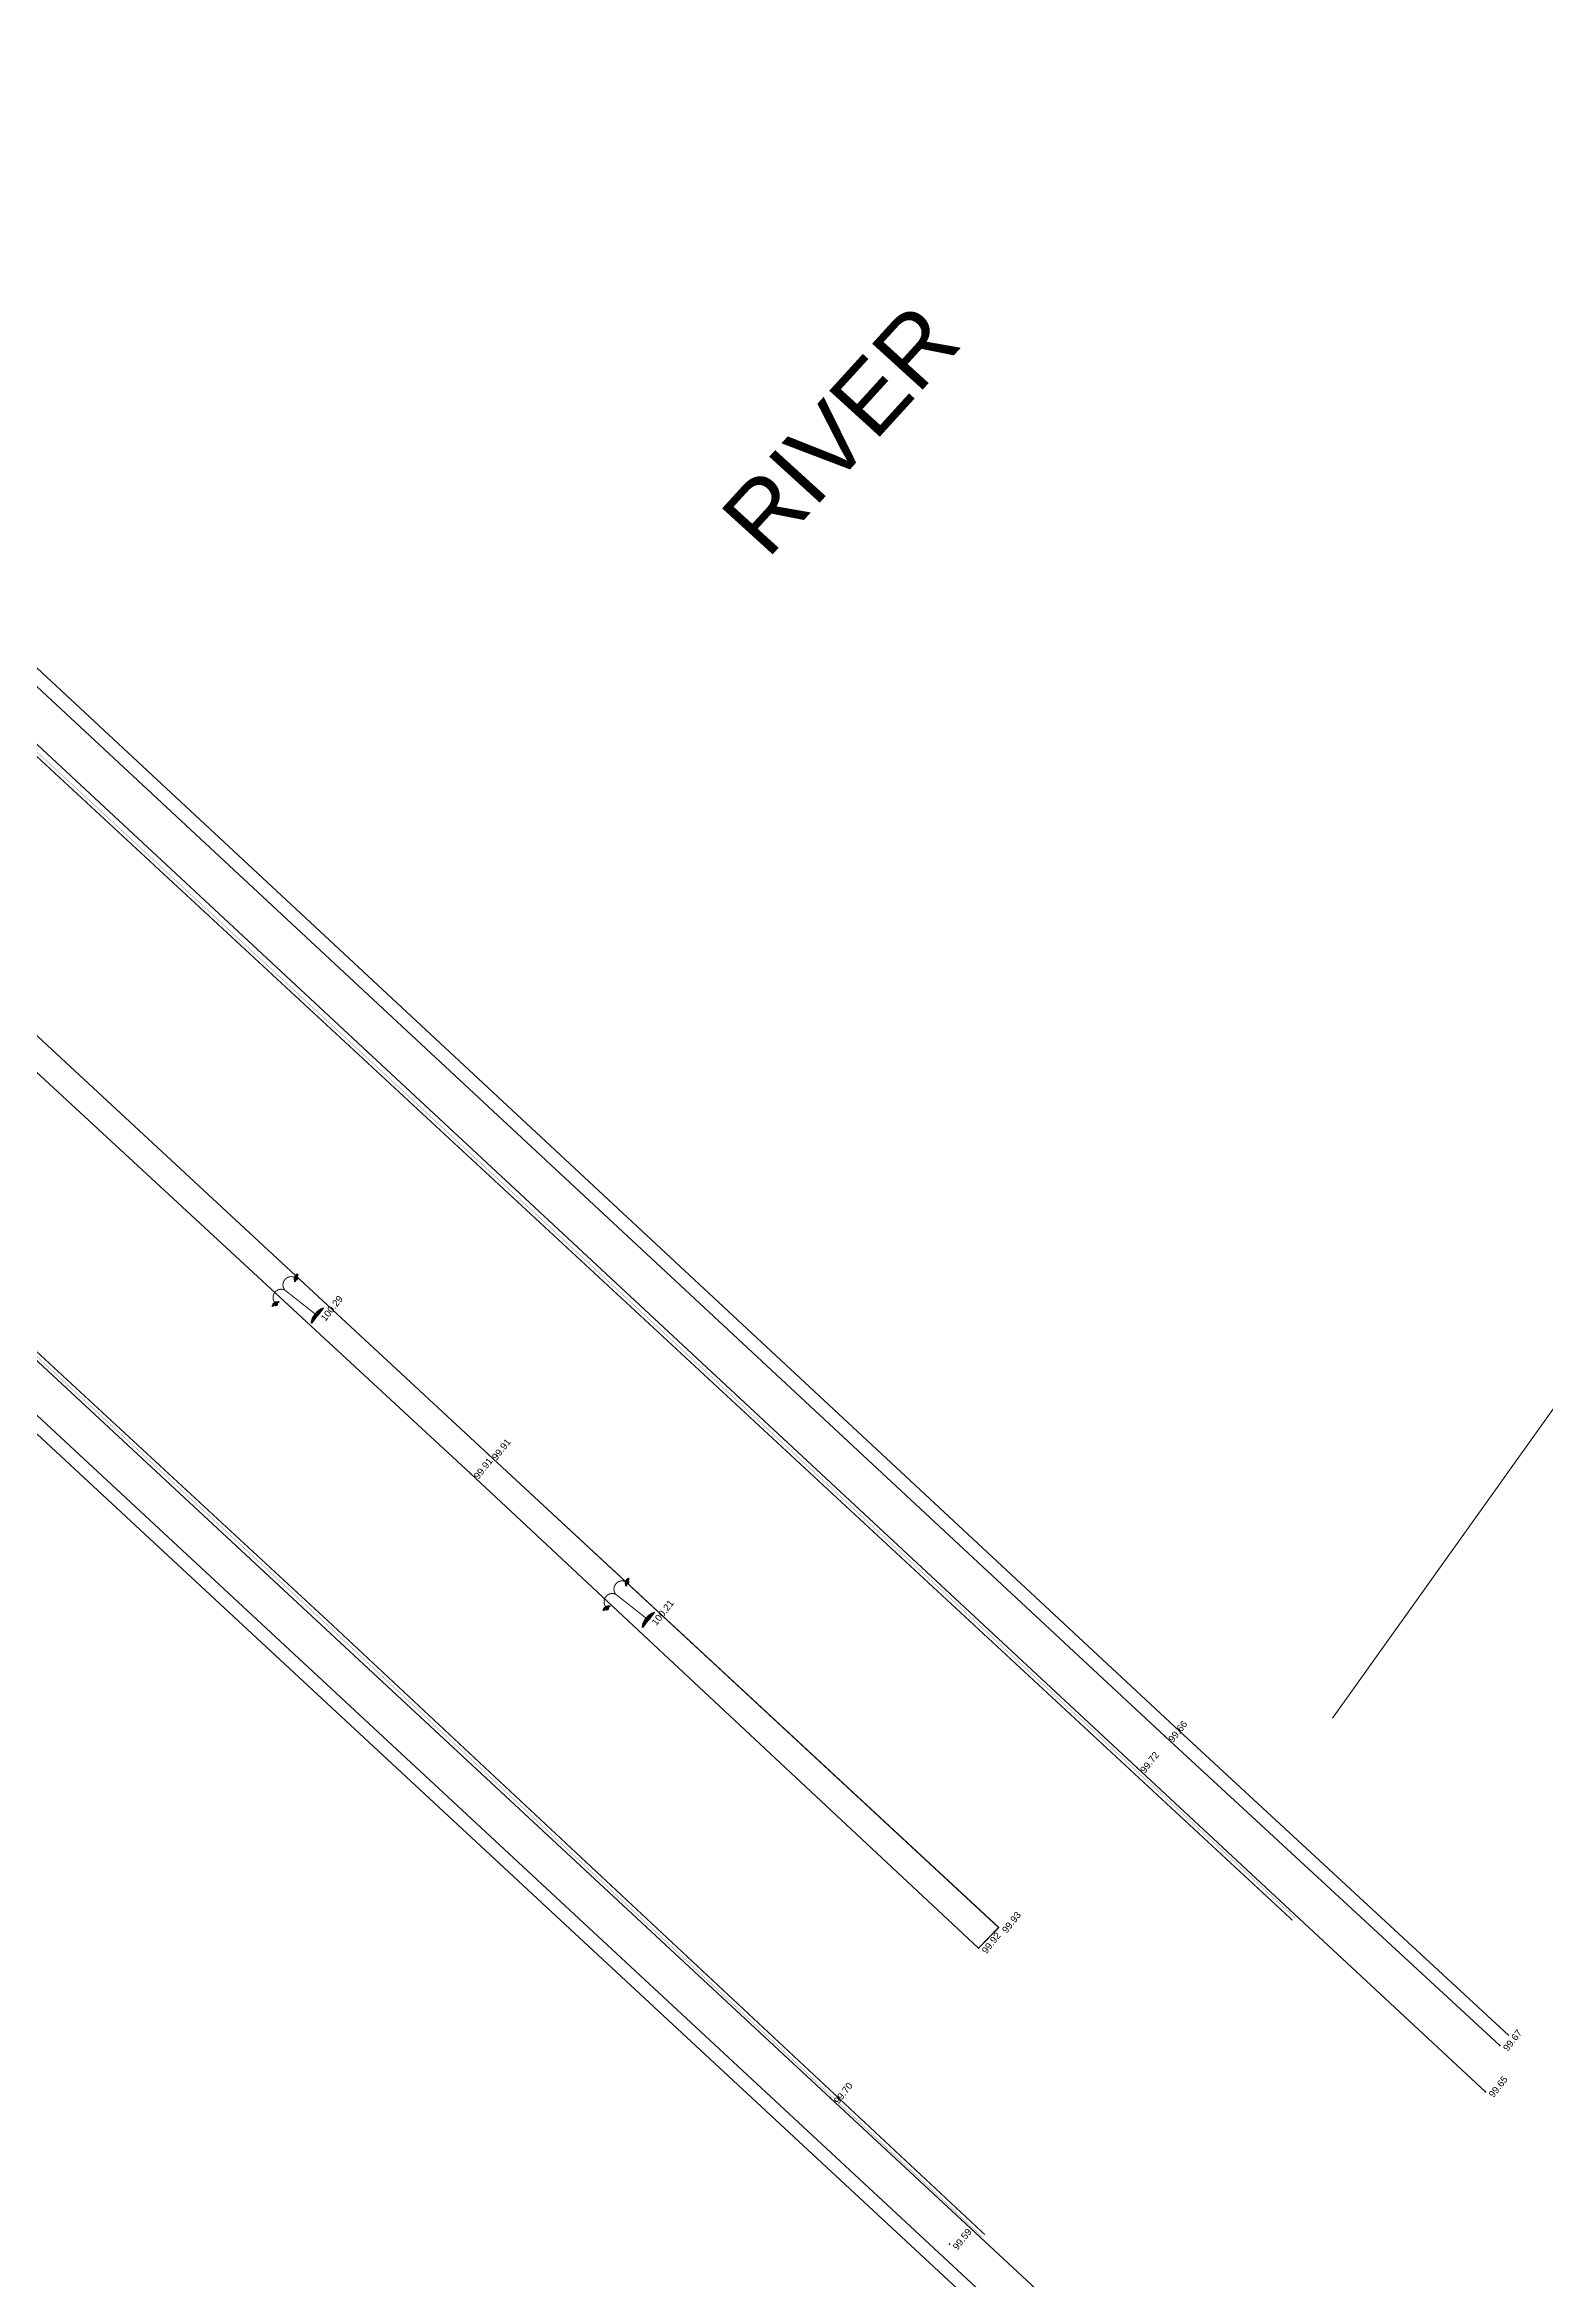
# Model space of a CAD drawing. Header units: metres. Extents: x 6 to 601, y -20 to 118.
# Drawn here: x 305.72 to 321.04, y 29.92 to 52.72 of the extents above; entities that cross this region are included whole.
import ezdxf

# ---------------------------------------------------------------- set-up
doc = ezdxf.new("R2010")
doc.units = ezdxf.units.M
doc.header["$MEASUREMENT"] = 0
doc.layers.add('BEARGE', color=5, linetype='Continuous', lineweight=30)
doc.layers.add('EXISTING ROAD', color=7, linetype='Continuous', lineweight=5)
for name, color, linetype in [('DV', 179, 'Continuous'), ('EL', 4, 'Continuous'), ('FOOTPATH', 30, 'Continuous'), ('LAMP_POST', 7, 'Continuous'), ('PDA_Kerb Edge', 7, 'Continuous'), ('PT', 2, 'Continuous'), ('TEXT', 7, 'Continuous')]:
    doc.layers.add(name, color=color, linetype=linetype)
doc.styles.get("Standard").update_dxf_attribs({"font": 'arial.ttf'})

# ---------------------------------------------------------------- blocks, each defined once
blk = doc.blocks.new('LP')
at = {"layer": 'LAMP_POST'}
for color, points in [(40, [(1.17, 3.52), (1.89, 3.74, 0.502288)]), (30, [(1.4, 3.59, 1), (1.66, 3.67)]), (40, [(-0.88, 0), (-0.06, 0, -1), (0.06, 0), (0.88, 0, 0.297414)])]:
    blk.add_hatch(color=color, dxfattribs=at).paths.add_polyline_path(points)
blk.add_line((1.17, 3.52), (1.89, 3.74), dxfattribs=at)
at = {"layer": 'LAMP_POST', "color": 5, "const_width": 0.0891}
blk.add_lwpolyline([(0, 0.26), (0, 3.8, -0.774922), (1.46, 3.82)], format="xyb", dxfattribs=at)
at = {"layer": 'LAMP_POST'}
for points in [[(-0.88, 0), (-0.06, 0)], [(0.06, 0), (0.88, 0)]]:
    blk.add_lwpolyline(points, dxfattribs=at)
for centre, radius, start, end in [((1.61, 3.36), 0.474, 54.1742, 160.8535), ((1.53, 3.63), 0.14, 197.5138, 17.5138), ((0, -1.35), 1.61, 56.7875, 123.0403)]:
    blk.add_arc(centre, radius, start, end, dxfattribs=at)
blk = doc.blocks.new('Survey Base')
at = {"color": 146}
blk.add_lwpolyline([(9999.441, 9820.27), (10035.524, 9821.958), (10088.276, 9825.755)], dxfattribs=at)
at = {"layer": 'BEARGE', "color": 8, "lineweight": 5}
for points, elevation in [([(9992.682, 9805.611), (9994.254, 9825.543), (10002.584, 9925.946), (10004.147, 9945.686), (10005.444, 9976.229)], 99.674), ([(9993.281, 9805.564), (9994.852, 9825.494), (10003.182, 9925.897), (10004.746, 9945.65), (10006.043, 9976.204)], 99.674), ([(9968.744, 9807.67), (9978.518, 9927.044), (9980.025, 9946.875), (9978.691, 9962.514)], 99.98), ([(9969.342, 9807.621), (9979.116, 9926.997), (9980.627, 9946.878), (9979.289, 9962.565)], 99.98)]:
    blk.add_lwpolyline(points, dxfattribs=dict(at, elevation=elevation))
at = {"layer": 'DV', "color": 8, "lineweight": 5, "elevation": 99.92}
blk.add_lwpolyline([(9981.891, 9826.237), (9983.152, 9826.101), (9985.623, 9856.541), (9988.506, 9892.223), (9991.296, 9926.77), (9990.211, 9926.827), (9987.365, 9892.882), (9984.474, 9856.648), (9981.891, 9826.237)], dxfattribs=at)
at = {"layer": 'FOOTPATH', "color": 8, "lineweight": 5}
for points, elevation in [([(9990.693, 9804.846), (9992.423, 9825.677), (10000.709, 9925.941), (10002.346, 9946.013), (10002.865, 9954.73), (10003.908, 9976.458), (10004.087, 9979.621)], 99.648), ([(9971.073, 9807.451), (9972.694, 9827.267), (9980.892, 9926.99), (9982.523, 9946.869), (9980.743, 9962.707)], 99.66)]:
    blk.add_lwpolyline(points, dxfattribs=dict(at, elevation=elevation))
at = {"layer": 'PT'}
for p in [(9985.766, 9866.215, 100.293), (9984.474, 9856.648, 99.91), (9985.623, 9856.541, 99.912), (9984.254, 9846.537, 100.215), (9972.694, 9827.267, 99.695), (9981.891, 9826.237, 99.92), (9983.152, 9826.101, 99.933), (9992.423, 9825.677, 99.716), (9994.254, 9825.543, 99.661), (9970.884, 9819.199, 99.594), (9992.682, 9805.611, 99.674), (9990.693, 9804.846, 99.648)]:
    blk.add_point(p, dxfattribs=at)
at = {"layer": 'LAMP_POST', "color": 8, "lineweight": 5}
for p, xscale, yscale, zscale in [((9985.763, 9866.214, 348.684), -0.4799999999995634, 0.4800000000013824, 0.4800000000003024), ((9985.765, 9866.214, 348.684), 0.4799999999995634, 0.4799999999995634, 0.4799999999995634), ((9984.251, 9846.535, 348.606), -0.4799999999995634, 0.4800000000013824, 0.4800000000003024), ((9984.253, 9846.535, 348.606), 0.4799999999995634, 0.4799999999995634, 0.4799999999995634)]:
    blk.add_blockref('LP', p, dxfattribs=dict(at, xscale=xscale, yscale=yscale, zscale=zscale))
at = {"layer": 'EL'}
for s, p in [('100.29', (9985.766, 9865.765, 100.293)), ('99.91', (9984.474, 9856.199, 99.91)), ('99.91', (9985.623, 9856.091, 99.912)), ('100.21', (9984.254, 9846.087, 100.215)), ('99.70', (9972.694, 9826.817, 99.695)), ('99.92', (9981.891, 9825.788, 99.92)), ('99.93', (9983.152, 9825.65, 99.933)), ('99.72', (9992.423, 9825.227, 99.716)), ('99.66', (9994.254, 9825.093, 99.661)), ('99.59', (9970.884, 9818.748, 99.594)), ('99.67', (9992.682, 9805.161, 99.674)), ('99.65', (9990.693, 9804.396, 99.648))]:
    blk.add_text(s, height=0.3, dxfattribs=at).set_placement(p)
at = {"layer": 'TEXT', "insert": (10024.264, 9874.194, 200.847), "char_height": 3, "width": 42.05436, "attachment_point": 1, "rotation": 355.88082}
blk.add_mtext('{\\fArial|b0|i0|c0|p34;RIVER}', dxfattribs=at)
blk = doc.blocks.new('site plan')
at = {"layer": 'DV', "elevation": 99.92}
blk.add_lwpolyline([(500.686, 143.078), (501.574, 143.985), (479.18, 164.751), (452.922, 189.082), (427.499, 212.639), (426.783, 211.821), (451.699, 188.594), (478.385, 163.915), (500.686, 143.078)], dxfattribs=at)
at = {"layer": 'PDA_Kerb Edge'}
for points, const_width in [([(392.156, 253.15, -0.032422), (400.06, 247.465), (426.232, 225.932, -0.014724), (432.892, 220.117), (459.141, 195.794), (485.402, 171.46), (514.577, 144.405)], 0.01), ([(392.223, 252.931, -0.031845), (399.964, 247.349), (426.137, 225.816, -0.014724), (432.79, 220.007), (459.039, 195.684), (485.3, 171.35), (514.475, 144.295)], 0.05), ([(500.966, 130.5), (472.258, 157.323), (445.575, 181.999), (420.105, 205.743), (412.801, 212.572), (407.247, 217.127, 0.04342), (396.518, 224.47, 0.101952), (396.325, 224.531), (386.581, 225.577), (386.816, 227.765), (387.634, 227.677, 0.86967), (387.875, 228.637, 0.229586), (322.59, 224.32), (284.013, 202.352, 0.005799), (278.006, 198.839)], 0.05), ([(500.863, 130.39), (472.155, 157.213), (445.473, 181.889), (420.002, 205.633), (412.702, 212.46), (407.152, 217.011, 0.04342), (396.444, 224.339, 0.101952), (396.309, 224.382), (392.832, 224.755)], 0.01)]:
    blk.add_lwpolyline(points, format="xyb", dxfattribs=dict(at, const_width=const_width))
at = {"layer": 'EXISTING ROAD', "rotation": 51.79989677134766}
blk.add_blockref('Survey Base', (2049.792, -13777.89), dxfattribs=at)

msp = doc.modelspace()

# ---------------------------------------------------------------- block references
at = {"xscale": 0.232473712272114, "yscale": 0.232473712272114, "zscale": 0.232473712272114}
msp.add_blockref('site plan', (198.854, 0.034, 23.102), dxfattribs=at)

doc.saveas('drawing.dxf')
